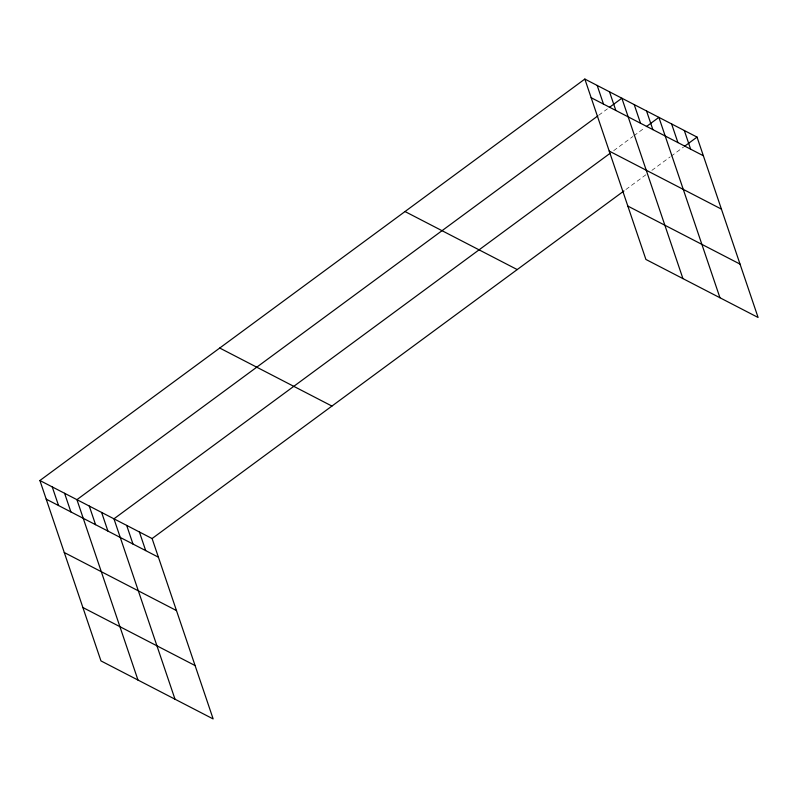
<?xml version="1.0" encoding="UTF-8"?>
<svg xmlns="http://www.w3.org/2000/svg" width="798" height="798" viewBox="0 0 798 798"><rect width="100%" height="100%" fill="white"/><g stroke="black" fill="none" stroke-linecap="round" stroke-linejoin="round"><path stroke-width="0.6" stroke-dasharray="3.99 2.99" d="M598.789 115.211L607.438 108.837M613.692 150.662L632.924 136.488M633.891 135.78L644.465 127.989M625.881 189.525L646.071 174.642M651.846 170.393L670.111 156.937M671.078 156.228L683.577 147.012"/><path stroke-width="1.2" d="M39.9 480.516L152.099 538.55L213.156 718.938L100.957 660.904L39.9 480.516L584.844 79.062L697.043 137.096L758.1 317.484L645.901 259.45L584.844 79.062M597.822 115.919L76.927 499.668L137.984 680.056M609.363 107.421L621.861 98.214L682.928 278.602M609.852 153.495L113.954 518.82L175.011 699.208M646.39 126.573L658.889 117.366L719.956 297.754M152.099 538.55L623.956 190.941M684.534 146.303L697.043 137.096M591.148 97.705L703.347 155.74M609.213 151.081L721.422 209.116M627.836 206.074L740.035 264.108M405.005 211.54L517.214 269.574M219.729 348.038L331.928 406.072M46.214 499.159L158.413 557.194M64.279 552.535L176.478 610.57M82.892 607.527L195.091 665.562M684.325 130.523L690.639 149.166M671.607 123.939L677.921 142.583M646.55 110.982L652.864 129.625M634.211 104.598L640.515 123.241M609.522 91.83L615.837 110.473M597.183 85.446L603.488 104.089M139.381 531.967L145.695 550.61M126.673 525.393L132.977 544.037M101.615 512.436L107.92 531.079M89.266 506.052L95.58 524.695M64.588 493.284L70.892 511.927M52.239 486.9L58.553 505.543"/></g></svg>
